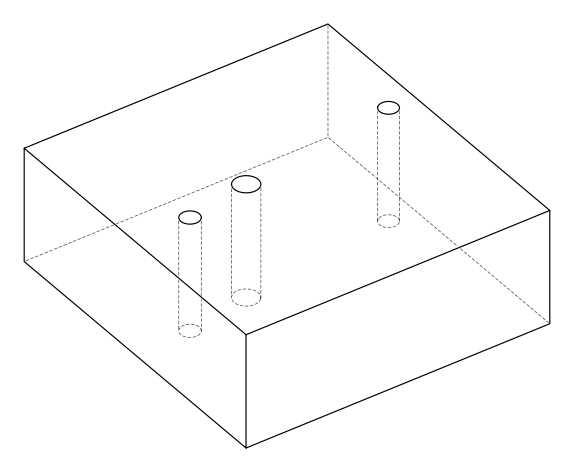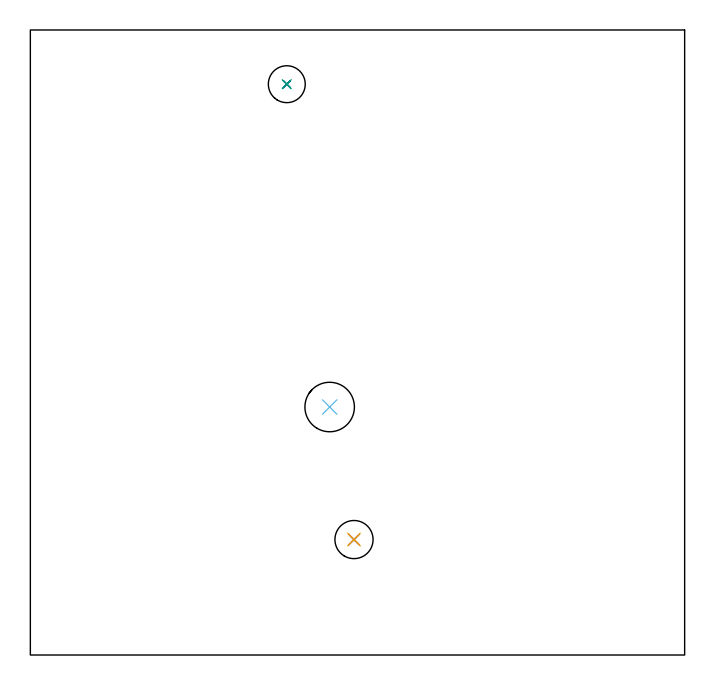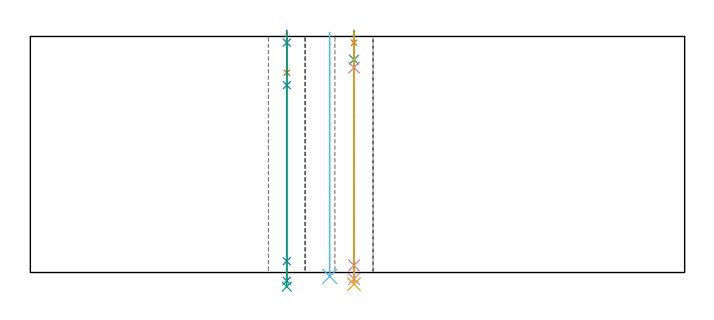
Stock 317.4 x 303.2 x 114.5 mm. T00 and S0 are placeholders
(PLAN: 9 operations, 7 tool changes, 2.8 min)
(1 SPOT_DRILL | STEP1HOLE | NXT0321_9005460120000 | 0.05 min | 183 mm3)
(2 SPOT_DRILL_1 | STEP1HOLE_2 | NXT0321_9005460120000 | 0.05 min | 183 mm3)
(3 DRILL_BLIND_HOLE_INTO_CENTER | STEP1HOLE | NXT0301_046 | 0.05 min | 361 mm3)
(4 GUN_DRILL_THROUGH_HOLE | STEP1HOLE | UGT0307_003 | 0.56 min | 3982 mm3)
(5 SPADE_DRILL_TO_ENLARGE_THROUGH_HOLE | STEP1HOLE | UGT0306_009 | 0.49 min | 26218 mm3)
(6 INDEXABLE_INSERT_DRILL_THROUGH_HOLE_FROM_SOLID | STEP1HOLE_1 | NXT0302_019 | 0.48 min | 51765 mm3)
(7 DRILL_BLIND_HOLE_INTO_CENTER_1 | STEP1HOLE_2 | NXT0301_088 | 0.08 min | 1556 mm3)
(8 GUN_DRILL_THROUGH_HOLE_1 | STEP1HOLE_2 | UGT0307_008 | 0.58 min | 9315 mm3)
(9 DRILL_TO_ENLARGE_THROUGH_HOLE | STEP1HOLE_2 | UGT0301_249 | 0.5 min | 17728 mm3)
(TOOL NXT0321_9005460120000 | NC Spot Drill, 142deg, 12mm, Carbide, Uncoated | D12 PA142 FL30 Z2)
(TOOL NXT0301_046 | Carbide Drill 7.5mm [860.1-0750-038A1-MM 2214] | D7.5 PA140 FL53 Z2)
(TOOL UGT0307_003 | Gun Drill 7 mm | D7 PA130 FL24 Z1)
(TOOL UGT0306_009 | Spade Drill 18.5mm | D18.5 PA132 FL10 Z2)
(TOOL NXT0302_019 | Index. Insert Drill 24mm [880-D2400L25-05] | D24 PA176 FL120 Z2)
(TOOL NXT0301_088 | Carbide Drill 11.7mm [860.1-1170-035A1-MM 2214] | D11.7 PA140 FL55 Z2)
(TOOL UGT0307_008 | Gun Drill 11 mm | D11 PA130 FL24 Z1)
(TOOL UGT0301_249 | Twist Drill 17.9 mm | D17.9 PA118 FL130 Z2)
(OP 1 SPOT_DRILL)
G17 G21 G94 G90
T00 M6
G54
G17 G0 G90 X157. Y56. S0 M3
G43 Z124.5 H0
G94 G81 G98 Z111.5 F250. R117.5
G80
M5
M2
(OP 2 SPOT_DRILL_1)
G17 G21 G94 G90
T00 M6
G54
G17 G0 G90 X124.4 Y276.9 S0 M3
G43 Z124.5 H0
G94 G81 G98 Z111.5 F250. R117.5
G80
M5
M2
(OP 3 DRILL_BLIND_HOLE_INTO_CENTER)
G17 G21 G94 G90
T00 M6
G54
G17 G0 G90 X157. Y56. S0 M3
G43 Z124.5 H1
G94 G81 G98 Z103.25 F250. R116.5
G80
M5
M2
(OP 4 GUN_DRILL_THROUGH_HOLE)
G17 G21 G94 G90
T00 M6
G54
G17 G0 G90 X157. Y56. M8
G43 Z124.5 H0
Z114.236
S716 M3
G94 G1 Z99.392 F125. M26
G4 X.084
Z3.5 F250.
G4 X.084
Z-3.132 F125.
G4 X.084
M5
M9
G0 Z114.236
Z124.5
M2
(OP 5 SPADE_DRILL_TO_ENLARGE_THROUGH_HOLE)
G17 G21 G94 G90
T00 M6
G54
G17 G0 G90 X157. Y56. S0 M3
G43 Z124.5 H0
G94 G73 G98 Z-5.618 F250. Q17.16 R116.5
G80
M5
M2
(OP 6 INDEXABLE_INSERT_DRILL_THROUGH_HOLE_FROM_SOLID)
G17 G21 G94 G90
T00 M6
G54
G17 G0 G90 X145.2 Y120.3 S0 M3
G43 Z124.5 H1
G94 G81 G98 Z-1.919 F250. R116.5
G80
M5
M2
(OP 7 DRILL_BLIND_HOLE_INTO_CENTER_1)
G17 G21 G94 G90
T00 M6
G54
G17 G0 G90 X124.4 Y276.9 S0 M3
G43 Z124.5 H1
G94 G81 G98 Z96.95 F250. R116.5
G80
M5
M2
(OP 8 GUN_DRILL_THROUGH_HOLE_1)
G17 G21 G94 G90
T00 M6
G54
G17 G0 G90 X124.4 Y276.9 M8
G43 Z124.5 H0
Z110.363
S716 M3
G94 G1 Z90.887 F125. M26
G4 X.084
Z5.5 F250.
G4 X.084
Z-4.065 F125.
G4 X.084
M5
M9
G0 Z110.363
Z124.5
M2
(OP 9 DRILL_TO_ENLARGE_THROUGH_HOLE)
G17 G21 G94 G90
T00 M6
G54
G17 G0 G90 X124.4 Y276.9 S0 M3
G43 Z124.5 H0
G94 G73 G98 Z-6.878 F250. Q17.34 R116.5
G80
M5
M2
